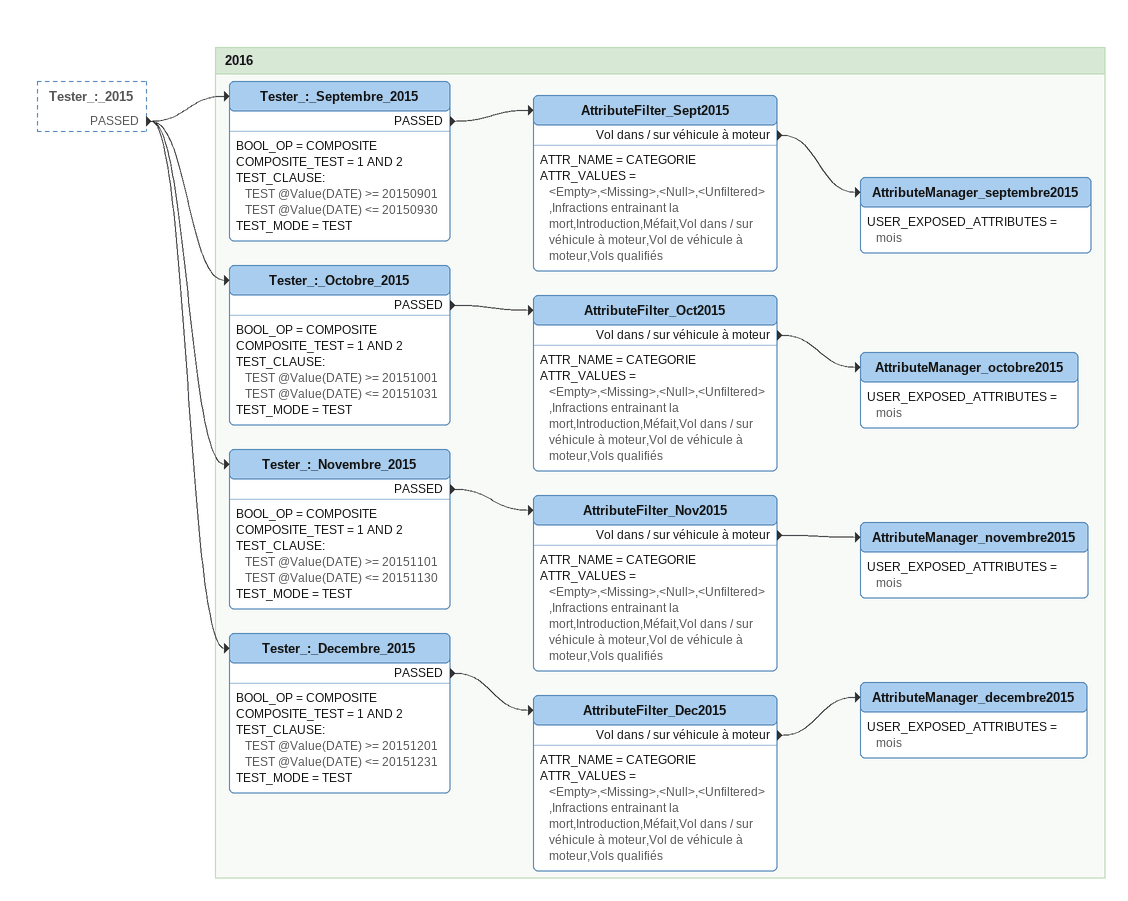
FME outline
Tester_:_2015 [outside]
    PASSED -> Tester_:_Novembre_2015
    PASSED -> Tester_:_Decembre_2015
    PASSED -> Tester_:_Octobre_2015
    PASSED -> Tester_:_Septembre_2015

Bookmark: 2016
Tester_:_Septembre_2015
    BOOL_OP = COMPOSITE
    COMPOSITE_TEST = 1 AND 2
    TEST_CLAUSE:
      TEST @Value(DATE) >= 20150901
      TEST @Value(DATE) <= 20150930
    TEST_MODE = TEST
    PASSED -> AttributeFilter_Sept2015
AttributeFilter_Sept2015
    ATTR_NAME = CATEGORIE
    ATTR_VALUES = <Empty>,<Missing>,<Null>,<Unfiltered>,Infractions entrainant la mort,Introduction,Méfait,Vol dans / sur véhicule à moteur,Vol de véhicule à moteur,Vols qualifiés
    Vol dans / sur véhicule à moteur -> AttributeManager_septembre2015
AttributeManager_septembre2015
    USER_EXPOSED_ATTRIBUTES = mois
Tester_:_Octobre_2015
    BOOL_OP = COMPOSITE
    COMPOSITE_TEST = 1 AND 2
    TEST_CLAUSE:
      TEST @Value(DATE) >= 20151001
      TEST @Value(DATE) <= 20151031
    TEST_MODE = TEST
    PASSED -> AttributeFilter_Oct2015
AttributeFilter_Oct2015
    ATTR_NAME = CATEGORIE
    ATTR_VALUES = <Empty>,<Missing>,<Null>,<Unfiltered>,Infractions entrainant la mort,Introduction,Méfait,Vol dans / sur véhicule à moteur,Vol de véhicule à moteur,Vols qualifiés
    Vol dans / sur véhicule à moteur -> AttributeManager_octobre2015
AttributeManager_octobre2015
    USER_EXPOSED_ATTRIBUTES = mois
Tester_:_Novembre_2015
    BOOL_OP = COMPOSITE
    COMPOSITE_TEST = 1 AND 2
    TEST_CLAUSE:
      TEST @Value(DATE) >= 20151101
      TEST @Value(DATE) <= 20151130
    TEST_MODE = TEST
    PASSED -> AttributeFilter_Nov2015
AttributeFilter_Nov2015
    ATTR_NAME = CATEGORIE
    ATTR_VALUES = <Empty>,<Missing>,<Null>,<Unfiltered>,Infractions entrainant la mort,Introduction,Méfait,Vol dans / sur véhicule à moteur,Vol de véhicule à moteur,Vols qualifiés
    Vol dans / sur véhicule à moteur -> AttributeManager_novembre2015
AttributeManager_novembre2015
    USER_EXPOSED_ATTRIBUTES = mois
Tester_:_Decembre_2015
    BOOL_OP = COMPOSITE
    COMPOSITE_TEST = 1 AND 2
    TEST_CLAUSE:
      TEST @Value(DATE) >= 20151201
      TEST @Value(DATE) <= 20151231
    TEST_MODE = TEST
    PASSED -> AttributeFilter_Dec2015
AttributeFilter_Dec2015
    ATTR_NAME = CATEGORIE
    ATTR_VALUES = <Empty>,<Missing>,<Null>,<Unfiltered>,Infractions entrainant la mort,Introduction,Méfait,Vol dans / sur véhicule à moteur,Vol de véhicule à moteur,Vols qualifiés
    Vol dans / sur véhicule à moteur -> AttributeManager_decembre2015
AttributeManager_decembre2015
    USER_EXPOSED_ATTRIBUTES = mois
